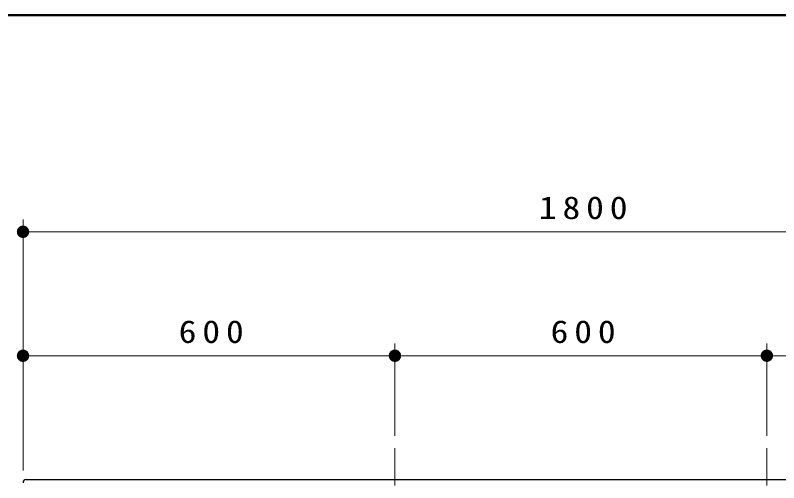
# Model space of a CAD drawing. Units: millimetres on the paper, scale 1:20. Extents: x -365 to 12, y -47 to 257.
# Drawn here: x -300.8 to -239.3, y 219.3 to 257 of the extents above; entities that cross this region are included whole.
import ezdxf

# ---------------------------------------------------------------- set-up
doc = ezdxf.new("R2010")
doc.units = ezdxf.units.MM
doc.linetypes.add('USER2', pattern=[6, 3, -1, 1, -1])
doc.layers.add('LY_1', color=7, linetype='Continuous', lineweight=25)
doc.layers.add('LY_2', color=7, linetype='Continuous', lineweight=13)
doc.styles.add('ＭＳ ゴシック', font='')
doc.styles.get('ＭＳ ゴシック').set_extended_font_data('MS Gothic')

# ---------------------------------------------------------------- blocks, each defined once
blk = doc.blocks.new('filled_dot')
at = {"color": 0, "linetype": 'Continuous', "lineweight": -2, "const_width": 1.25}
blk.add_lwpolyline([(-0.625, 0, 1), (0.625, 0, 1)], format="xyb", close=True, dxfattribs=at)

msp = doc.modelspace()

# ---------------------------------------------------------------- linework, layer by layer
at = {"layer": 'LY_1', "lineweight": 13}
for p, q in [((-300.217, 220.274), (-300.217, 240.524)), ((-300.217, 239.524), (-210.217, 239.524)), ((-300.217, 220.274), (-300.217, 230.524)), ((-270.217, 223.063), (-270.217, 230.524)), ((-240.217, 223.063), (-240.217, 230.524)), ((-300.217, 229.524), (-270.217, 229.524)), ((-270.217, 229.524), (-240.217, 229.524)), ((-240.217, 229.524), (-210.217, 229.524))]:
    msp.add_line(p, q, dxfattribs=at)
at = {"layer": 'LY_1', "linetype": 'USER2', "lineweight": 13}
for p, q in [((-270.217, 222.063), (-270.217, 188.563)), ((-240.217, 222.063), (-240.217, 188.563))]:
    msp.add_line(p, q, dxfattribs=at)
at = {"layer": 'LY_1', "color": 4}
msp.add_line((-299.967, 219.524), (-210.467, 219.524), dxfattribs=at)
msp.add_arc((-299.967, 219.274), 0.25, 89.99998, 179.99996, dxfattribs=at)
at = {"layer": 'LY_2', "lineweight": 50}
msp.add_line((0, 257), (-365, 257), dxfattribs=at)

# ---------------------------------------------------------------- block references
at = {"layer": 'LY_1', "lineweight": 13, "xscale": 0.4, "yscale": 0.4}
for p in [(-300.217, 239.524), (-300.217, 229.524), (-270.217, 229.524), (-240.217, 229.524)]:
    msp.add_blockref('filled_dot', p, dxfattribs=at)
at = {"layer": 'LY_1', "lineweight": 13, "xscale": 0.4, "yscale": 0.4, "rotation": 180}
for p in [(-270.217, 229.524), (-240.217, 229.524)]:
    msp.add_blockref('filled_dot', p, dxfattribs=at)

# ---------------------------------------------------------------- texts
at = {"layer": 'LY_1', "char_height": 1.833, "attachment_point": 8, "style": 'ＭＳ ゴシック'}
for s, insert in [('\\T1.33;\\W1.15;1800', (-254.796, 240.524)), ('\\T1.33;\\W1.15;600', (-284.801, 230.524)), ('\\T1.33;\\W1.15;600', (-254.801, 230.524))]:
    msp.add_mtext(s, dxfattribs=dict(at, insert=insert))

doc.saveas('drawing.dxf')
